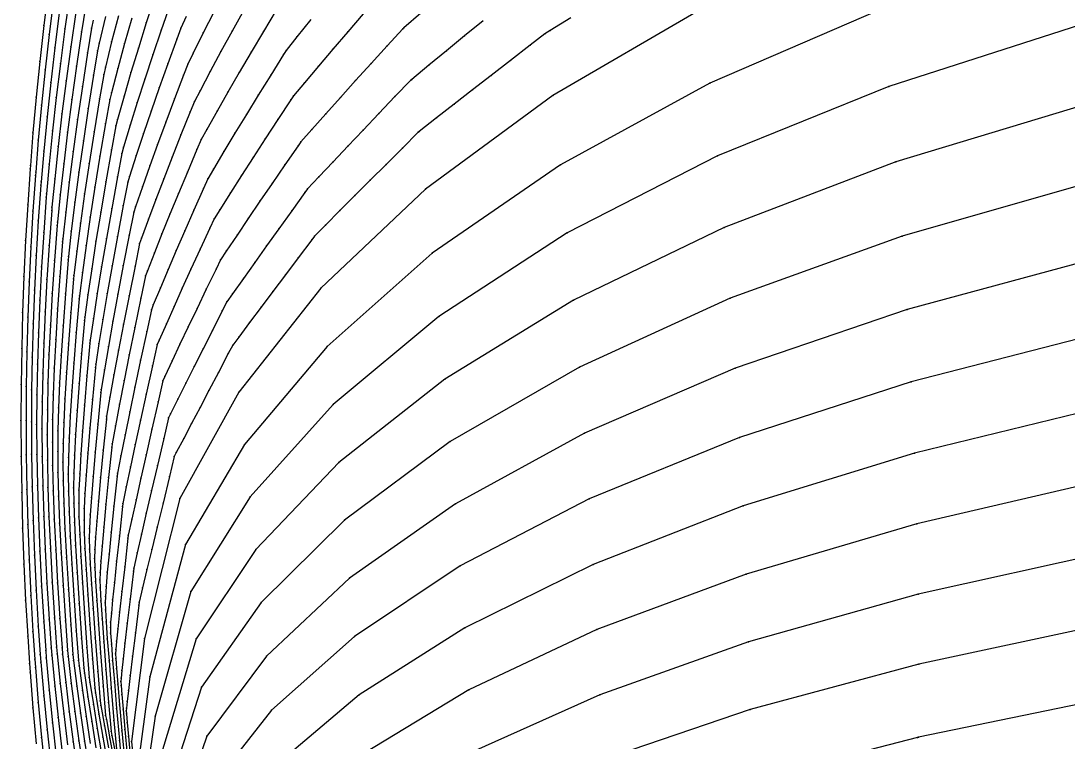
# Model space of a CAD drawing. Extents: x 0 to 4.67, y -4.5 to 1.66.
# Drawn here: x 0 to 0.506, y -0.155 to 0.193 of the extents above; entities that cross this region are included whole.
import ezdxf

# ---------------------------------------------------------------- set-up
doc = ezdxf.new("R2010")
doc.units = 0
doc.layers.get('0').update_dxf_attribs({"linetype": 'CONTINUOUS'})

msp = doc.modelspace()

# ---------------------------------------------------------------- linework, layer by layer
at = {"color": 4}
for points in [[(1.67993, 0.35076), (1.52522, 0.36058), (1.37492, 0.36623), (1.22975, 0.36748), (1.09036, 0.36399), (0.95741, 0.35556), (0.8316, 0.34188), (0.71347, 0.32292), (0.60365, 0.29885), (0.5026, 0.27007), (0.41087, 0.23663), (0.32885, 0.19889), (0.25698, 0.15708), (0.19541, 0.11178), (0.14489, 0.06384), (0.10522, 0.01372), (0.07678, -0.03766), (0.05965, -0.10535), (0.05338, -0.15516), (0.0591, -0.21394)], [(1.69092, 0.30621), (1.53541, 0.31547), (1.38433, 0.32079), (1.23841, 0.32197), (1.09829, 0.31868), (0.96465, 0.31073), (0.83819, 0.29783), (0.71944, 0.27996), (0.60905, 0.25727), (0.50748, 0.23013), (0.41527, 0.19861), (0.33283, 0.16301), (0.26058, 0.12359), (0.19869, 0.08088), (0.1479, 0.03569), (0.10803, -0.01157), (0.07944, -0.06001), (0.06222, -0.12384), (0.05592, -0.1708)], [(1.69979, 0.26292), (1.54368, 0.27166), (1.39201, 0.27669), (1.24553, 0.2778), (1.10486, 0.27469), (0.97071, 0.26719), (0.84376, 0.25502), (0.72455, 0.23815), (0.61374, 0.21674), (0.51177, 0.19113), (0.4192, 0.16139), (0.33644, 0.1278), (0.26391, 0.0906), (0.20179, 0.0503), (0.1508, 0.00765), (0.11078, -0.03694), (0.08208, -0.08265), (0.06479, -0.14287), (0.05847, -0.18719)], [(1.54999, 0.22904), (1.39794, 0.23378), (1.25108, 0.23483), (1.11006, 0.2319), (0.97557, 0.22482), (0.84829, 0.21332), (0.72879, 0.19739), (0.61769, 0.17717), (0.51546, 0.15298), (0.42266, 0.12489), (0.3397, 0.09317), (0.26698, 0.05804), (0.2047, 0.01998), (0.15358, -0.02031), (0.11346, -0.06242), (0.08468, -0.10559), (0.06735, -0.16247)], [(0.01309, 0.20805), (0.011, 0.1908), (0.00909, 0.17352), (0.00737, 0.15622), (0.00582, 0.13891), (0.00458, 0.12315), (0.00446, 0.12158), (0.00328, 0.10423), (0.00227, 0.08688), (0.00146, 0.06951), (0.00082, 0.05214), (0.00036, 0.03476), (0.00009, 0.01738), (0, 0), (0.00009, -0.01738), (0.00036, -0.03476), (0.00082, -0.05214), (0.00146, -0.06951), (0.00227, -0.08688), (0.00328, -0.10423), (0.00418, -0.11754), (0.00446, -0.12158), (0.00582, -0.13891), (0.00737, -0.15622)], [(0.01309, 0.20805), (0.011, 0.1908), (0.00909, 0.17352), (0.00737, 0.15622), (0.00582, 0.13891), (0.00458, 0.12315), (0.00446, 0.12158), (0.00328, 0.10423), (0.00227, 0.08688), (0.00146, 0.06951), (0.00082, 0.05214), (0.00036, 0.03476), (0.00009, 0.01738), (0, 0), (0.00009, -0.01738), (0.00036, -0.03476), (0.00082, -0.05214), (0.00146, -0.06951), (0.00227, -0.08688), (0.00328, -0.10423), (0.00418, -0.11754), (0.00446, -0.12158), (0.00582, -0.13891), (0.00737, -0.15622)], [(0.01309, 0.20805), (0.011, 0.1908), (0.00909, 0.17352), (0.00737, 0.15622), (0.00582, 0.13891), (0.00458, 0.12315), (0.00446, 0.12158), (0.00328, 0.10423), (0.00227, 0.08688), (0.00146, 0.06951), (0.00082, 0.05214), (0.00036, 0.03476), (0.00009, 0.01738), (0, 0), (0.00009, -0.01738), (0.00036, -0.03476), (0.00082, -0.05214), (0.00146, -0.06951), (0.00227, -0.08688), (0.00328, -0.10423), (0.00418, -0.11754), (0.00446, -0.12158), (0.00582, -0.13891), (0.00737, -0.15622)], [(0.01309, 0.20805), (0.011, 0.1908), (0.00909, 0.17352), (0.00737, 0.15622), (0.00582, 0.13891), (0.00458, 0.12315), (0.00446, 0.12158), (0.00328, 0.10423), (0.00227, 0.08688), (0.00146, 0.06951), (0.00082, 0.05214), (0.00036, 0.03476), (0.00009, 0.01738), (0, 0), (0.00009, -0.01738), (0.00036, -0.03476), (0.00082, -0.05214), (0.00146, -0.06951), (0.00227, -0.08688), (0.00328, -0.10423), (0.00418, -0.11754), (0.00446, -0.12158), (0.00582, -0.13891), (0.00737, -0.15622)], [(0.01309, 0.20805), (0.011, 0.1908), (0.00909, 0.17352), (0.00737, 0.15622), (0.00582, 0.13891), (0.00458, 0.12315), (0.00446, 0.12158), (0.00328, 0.10423), (0.00227, 0.08688), (0.00146, 0.06951), (0.00082, 0.05214), (0.00036, 0.03476), (0.00009, 0.01738), (0, 0), (0.00009, -0.01738), (0.00036, -0.03476), (0.00082, -0.05214), (0.00146, -0.06951), (0.00227, -0.08688), (0.00328, -0.10423), (0.00418, -0.11754), (0.00446, -0.12158), (0.00582, -0.13891), (0.00737, -0.15622)], [(0.01574, 0.20356), (0.01362, 0.18645), (0.01169, 0.16939), (0.00994, 0.15237), (0.00838, 0.13539), (0.00712, 0.12), (0.007, 0.11843), (0.0058, 0.10114), (0.00479, 0.08396), (0.00396, 0.06691), (0.00332, 0.04997), (0.00285, 0.03316), (0.00258, 0.01647), (0.00249, -0.00009), (0.00258, -0.01668), (0.00285, -0.03342), (0.00332, -0.05033), (0.00396, -0.06739), (0.00479, -0.08461), (0.0058, -0.10199), (0.00672, -0.11545), (0.007, -0.11936), (0.00838, -0.13624), (0.00994, -0.15316), (0.01169, -0.17013)], [(0.02363, 0.20603), (0.02126, 0.18918), (0.01907, 0.17254), (0.01708, 0.15611), (0.01528, 0.1399), (0.01366, 0.12389), (0.01236, 0.10954), (0.01223, 0.10795), (0.011, 0.09088), (0.00995, 0.07426), (0.0091, 0.05809), (0.00843, 0.04237), (0.00796, 0.02711), (0.00767, 0.0123), (0.00758, -0.00205), (0.00767, -0.01647), (0.00796, -0.03147), (0.00843, -0.04707), (0.0091, -0.06326), (0.00995, -0.08003), (0.011, -0.09739), (0.01195, -0.11116), (0.01223, -0.11475), (0.01366, -0.13038), (0.01528, -0.14621), (0.01708, -0.16222)], [(0.0645, 0.20453), (0.0605, 0.19209), (0.05672, 0.17996), (0.05315, 0.16815), (0.04979, 0.15665), (0.04665, 0.14548), (0.04581, 0.14233), (0.04373, 0.13084), (0.04102, 0.11537), (0.03852, 0.10061), (0.03625, 0.08658), (0.03418, 0.07326), (0.03234, 0.06066), (0.03086, 0.04986), (0.03071, 0.04828), (0.0293, 0.03234), (0.0281, 0.01785), (0.02713, 0.00483), (0.02637, -0.00673), (0.02582, -0.01682), (0.0255, -0.02546), (0.02539, -0.03262), (0.0255, -0.04), (0.02582, -0.04928), (0.02637, -0.06045), (0.02713, -0.07351), (0.0281, -0.08846), (0.0293, -0.1053), (0.03038, -0.11967), (0.03071, -0.12216), (0.03234, -0.13354), (0.03418, -0.14557), (0.03625, -0.15825)], [(0.03122, 0.19974), (0.02933, 0.18776), (0.02687, 0.17126), (0.0246, 0.15513), (0.02253, 0.13938), (0.02066, 0.12402), (0.01898, 0.10903), (0.01764, 0.09575), (0.0175, 0.09415), (0.01622, 0.07735), (0.01513, 0.06132), (0.01424, 0.04608), (0.01355, 0.03163), (0.01306, 0.01797), (0.01276, 0.0051), (0.01266, -0.00698), (0.01276, -0.01917), (0.01306, -0.03239), (0.01355, -0.04663), (0.01424, -0.06189), (0.01513, -0.07818), (0.01622, -0.09548), (0.0172, -0.10953), (0.0175, -0.11278), (0.01898, -0.12712), (0.02066, -0.14179), (0.02253, -0.15681)], [(0.07202, 0.201), (0.06773, 0.18865), (0.06367, 0.17664), (0.05982, 0.16497), (0.05618, 0.15365), (0.05277, 0.14266), (0.04957, 0.13201), (0.04871, 0.12903), (0.0466, 0.11767), (0.04384, 0.10244), (0.0413, 0.08797), (0.03898, 0.07428), (0.03689, 0.06135), (0.03501, 0.04919), (0.0335, 0.03884), (0.03335, 0.03727), (0.03191, 0.02154), (0.0307, 0.00738), (0.0297, -0.00523), (0.02893, -0.01627), (0.02837, -0.02575), (0.02804, -0.03366), (0.02793, -0.04), (0.02804, -0.04658), (0.02837, -0.05518), (0.02893, -0.0658), (0.0297, -0.07845), (0.0307, -0.09311), (0.03191, -0.1098), (0.03302, -0.12416), (0.03335, -0.12651), (0.03501, -0.13736), (0.03689, -0.14891), (0.03898, -0.16115)], [(0.09318, 0.1973), (0.08808, 0.18726), (0.08321, 0.17748), (0.08058, 0.17209), (0.07856, 0.16691), (0.07414, 0.15536), (0.06994, 0.14418), (0.06596, 0.13339), (0.06221, 0.12297), (0.05868, 0.11294), (0.05538, 0.10329), (0.05449, 0.10061), (0.0523, 0.08955), (0.04945, 0.07483), (0.04683, 0.06096), (0.04444, 0.04794), (0.04227, 0.03577), (0.04033, 0.02447), (0.03877, 0.01496), (0.03862, 0.01342), (0.03713, -0.00184), (0.03588, -0.01537), (0.03485, -0.02716), (0.03405, -0.03723), (0.03348, -0.04556), (0.03313, -0.05216), (0.03302, -0.05702), (0.03313, -0.06214), (0.03348, -0.0695), (0.03405, -0.0791), (0.03485, -0.09094), (0.03588, -0.10503), (0.03713, -0.12134), (0.03827, -0.13559), (0.03862, -0.1377), (0.04033, -0.14755), (0.04227, -0.15818)], [(0.10764, 0.19823), (0.10202, 0.18808), (0.09662, 0.17821), (0.09145, 0.16861), (0.0865, 0.15927), (0.08383, 0.15414), (0.08179, 0.14913), (0.07729, 0.13795), (0.07303, 0.12718), (0.06899, 0.1168), (0.06519, 0.10681), (0.06161, 0.09723), (0.05826, 0.08805), (0.05735, 0.0855), (0.05513, 0.07461), (0.05224, 0.06015), (0.04958, 0.04659), (0.04715, 0.0339), (0.04495, 0.02211), (0.04298, 0.01121), (0.0414, 0.00211), (0.04125, 0.00058), (0.03974, -0.01442), (0.03846, -0.02763), (0.03742, -0.03904), (0.03661, -0.04865), (0.03603, -0.05646), (0.03568, -0.06246), (0.03557, -0.06666), (0.03568, -0.07113), (0.03603, -0.07792), (0.03661, -0.08705), (0.03742, -0.0985), (0.03846, -0.11228), (0.03974, -0.12839), (0.0409, -0.14254), (0.04125, -0.14453), (0.04298, -0.15393), (0.04495, -0.16412)], [(0.12326, 0.19823), (0.11711, 0.18793), (0.11118, 0.1779), (0.10548, 0.16815), (0.10001, 0.15869), (0.09477, 0.1495), (0.08975, 0.14059), (0.08705, 0.13571), (0.08497, 0.13085), (0.08042, 0.12005), (0.07609, 0.10966), (0.072, 0.09968), (0.06814, 0.09011), (0.06451, 0.08096), (0.06111, 0.07222), (0.0602, 0.0698), (0.05795, 0.05908), (0.05502, 0.04491), (0.05232, 0.03164), (0.04986, 0.0193), (0.04763, 0.00787), (0.04563, -0.00264), (0.04403, -0.01136), (0.04387, -0.01287), (0.04234, -0.02761), (0.04105, -0.0405), (0.03999, -0.05153), (0.03917, -0.0607), (0.03858, -0.06801), (0.03823, -0.07346), (0.03811, -0.07705), (0.03823, -0.08091), (0.03858, -0.08718), (0.03917, -0.09585), (0.03999, -0.10693), (0.04105, -0.12041), (0.04234, -0.13629), (0.04351, -0.15032), (0.04387, -0.15221), (0.04563, -0.16115)], [(0.01848, 0.19698), (0.01633, 0.18009), (0.01437, 0.16333), (0.0126, 0.1467), (0.01101, 0.13019), (0.00974, 0.1153), (0.00961, 0.11372), (0.0084, 0.09653), (0.00737, 0.07962), (0.00653, 0.06299), (0.00587, 0.04664), (0.0054, 0.03057), (0.00512, 0.01479), (0.00503, -0.0007), (0.00512, -0.01624), (0.0054, -0.03215), (0.00587, -0.04843), (0.00653, -0.06507), (0.00737, -0.08208), (0.0084, -0.09945), (0.00933, -0.11306), (0.00961, -0.11682), (0.01101, -0.1331), (0.0126, -0.14949), (0.01437, -0.166)], [(0.02647, 0.19724), (0.02405, 0.18057), (0.02183, 0.16418), (0.0198, 0.14809), (0.01796, 0.1323), (0.01632, 0.11681), (0.015, 0.10299), (0.01487, 0.1014), (0.01361, 0.08446), (0.01254, 0.06813), (0.01167, 0.05243), (0.01099, 0.03735), (0.01051, 0.02289), (0.01022, 0.00906), (0.01012, -0.00414), (0.01022, -0.01743), (0.01051, -0.03154), (0.01099, -0.04645), (0.01167, -0.06218), (0.01254, -0.07871), (0.01361, -0.09604), (0.01457, -0.10997), (0.01487, -0.11338), (0.01632, -0.12836), (0.01796, -0.14361), (0.0198, -0.15913)], [(0.03492, 0.19337), (0.03413, 0.18951), (0.03221, 0.1776), (0.0297, 0.16129), (0.02738, 0.14542), (0.02527, 0.13002), (0.02336, 0.11507), (0.02165, 0.10058), (0.02028, 0.08783), (0.02014, 0.08623), (0.01883, 0.06957), (0.01773, 0.05385), (0.01682, 0.03907), (0.01612, 0.02523), (0.01561, 0.01234), (0.01531, 0.0004), (0.01521, -0.01059), (0.01531, -0.02173), (0.01561, -0.03409), (0.01612, -0.04767), (0.01682, -0.06248), (0.01773, -0.07851), (0.01883, -0.09575), (0.01984, -0.10993), (0.02014, -0.11302), (0.02165, -0.12672), (0.02336, -0.14083), (0.02527, -0.15537), (0.02738, -0.17032)], [(0.04082, 0.19522), (0.03785, 0.18232), (0.03705, 0.17865), (0.03509, 0.16683), (0.03253, 0.1507), (0.03017, 0.13511), (0.02802, 0.12004), (0.02607, 0.10551), (0.02432, 0.09151), (0.02292, 0.07927), (0.02278, 0.07767), (0.02145, 0.06117), (0.02032, 0.04575), (0.0194, 0.03142), (0.01868, 0.01818), (0.01816, 0.00604), (0.01786, -0.00502), (0.01775, -0.01498), (0.01786, -0.0251), (0.01816, -0.03663), (0.01868, -0.04958), (0.0194, -0.06394), (0.02032, -0.07971), (0.02145, -0.09689), (0.02247, -0.11115), (0.02278, -0.11408), (0.02432, -0.12717), (0.02607, -0.14074), (0.02802, -0.1548), (0.03017, -0.16934)], [(0.04705, 0.19551), (0.04381, 0.18294), (0.04079, 0.17064), (0.03997, 0.16715), (0.03797, 0.15543), (0.03536, 0.13951), (0.03296, 0.12419), (0.03076, 0.10947), (0.02877, 0.09534), (0.027, 0.08182), (0.02557, 0.07007), (0.02543, 0.06848), (0.02407, 0.05215), (0.02292, 0.03704), (0.02197, 0.02316), (0.02124, 0.0105), (0.02072, -0.00093), (0.0204, -0.01114), (0.0203, -0.02011), (0.0204, -0.02926), (0.02072, -0.04001), (0.02124, -0.05234), (0.02197, -0.06626), (0.02292, -0.08176), (0.02407, -0.09885), (0.02511, -0.11318), (0.02543, -0.11595), (0.027, -0.12845), (0.02877, -0.14149), (0.03076, -0.15508), (0.03296, -0.16921)], [(0.0536, 0.1944), (0.0501, 0.18209), (0.04681, 0.17007), (0.04372, 0.15834), (0.04289, 0.15503), (0.04085, 0.14341), (0.03819, 0.12772), (0.03574, 0.11268), (0.03351, 0.0983), (0.03148, 0.08458), (0.02967, 0.07153), (0.02821, 0.06026), (0.02807, 0.05868), (0.02668, 0.04253), (0.02551, 0.02774), (0.02455, 0.01429), (0.0238, 0.00219), (0.02327, -0.00855), (0.02295, -0.01795), (0.02284, -0.02599), (0.02295, -0.03423), (0.02327, -0.04422), (0.0238, -0.05595), (0.02455, -0.06944), (0.02551, -0.08467), (0.02668, -0.10164), (0.02775, -0.11601), (0.02807, -0.11864), (0.02967, -0.13056), (0.03148, -0.14309), (0.03351, -0.15621)], [(0.07988, 0.1952), (0.07729, 0.18954), (0.0753, 0.18421), (0.07095, 0.17226), (0.06681, 0.16067), (0.0629, 0.14945), (0.0592, 0.13859), (0.05573, 0.12809), (0.05248, 0.11795), (0.05161, 0.11512), (0.04946, 0.1039), (0.04665, 0.08892), (0.04407, 0.07475), (0.04171, 0.0614), (0.03958, 0.04885), (0.03767, 0.03713), (0.03614, 0.02721), (0.03599, 0.02565), (0.03452, 0.01015), (0.03329, -0.0037), (0.03228, -0.01589), (0.03149, -0.02644), (0.03093, -0.03533), (0.03059, -0.04256), (0.03048, -0.04814), (0.03059, -0.05396), (0.03093, -0.06192), (0.03149, -0.07202), (0.03228, -0.08426), (0.03329, -0.09864), (0.03452, -0.11515), (0.03565, -0.12946), (0.03599, -0.13169), (0.03767, -0.14203), (0.03958, -0.15311), (0.04171, -0.16493)], [(0.14003, 0.19373), (0.13334, 0.18535), (0.12813, 0.17875), (0.12688, 0.17678), (0.12065, 0.16684), (0.11465, 0.15718), (0.10888, 0.14781), (0.10334, 0.13874), (0.09803, 0.12995), (0.09296, 0.12145), (0.09021, 0.11681), (0.08811, 0.1121), (0.0835, 0.10166), (0.07912, 0.09164), (0.07498, 0.08205), (0.07107, 0.07287), (0.06739, 0.06413), (0.06395, 0.05581), (0.06302, 0.05352), (0.06075, 0.04298), (0.05778, 0.02909), (0.05505, 0.01613), (0.05255, 0.00412), (0.05029, -0.00696), (0.04827, -0.01709), (0.04665, -0.02544), (0.04649, -0.02692), (0.04494, -0.0414), (0.04363, -0.05396), (0.04256, -0.06462), (0.04173, -0.07338), (0.04113, -0.08023), (0.04077, -0.08516), (0.04065, -0.08819), (0.04077, -0.0915), (0.04113, -0.09728), (0.04173, -0.10552), (0.04256, -0.11623), (0.04363, -0.1294), (0.04494, -0.14504), (0.04613, -0.15893)], [(0.16539, 0.19647), (0.15794, 0.18782), (0.15071, 0.17938), (0.14372, 0.17115), (0.13696, 0.16314), (0.13168, 0.15686), (0.13042, 0.15495), (0.12412, 0.14536), (0.11805, 0.13606), (0.11221, 0.12706), (0.10661, 0.11836), (0.10124, 0.10995), (0.0961, 0.10184), (0.09333, 0.09742), (0.0912, 0.09286), (0.08654, 0.08277), (0.08211, 0.07311), (0.07792, 0.06389), (0.07396, 0.0551), (0.07024, 0.04674), (0.06676, 0.03882), (0.06583, 0.03665), (0.06352, 0.02631), (0.06052, 0.0127), (0.05776, 0.00005), (0.05523, -0.01164), (0.05295, -0.02237), (0.0509, -0.03213), (0.04926, -0.04013), (0.0491, -0.04159), (0.04753, -0.05579), (0.04621, -0.06804), (0.04513, -0.07834), (0.04428, -0.0867), (0.04368, -0.09311), (0.04332, -0.09757), (0.0432, -0.10008), (0.04332, -0.10289), (0.04368, -0.1082), (0.04428, -0.11604), (0.04513, -0.12639), (0.04621, -0.13926), (0.04753, -0.15464), (0.04873, -0.16837)], [(0.19316, 0.19687), (0.18494, 0.18969), (0.1845, 0.1893), (0.17696, 0.18104), (0.1692, 0.17251), (0.16167, 0.1642), (0.15437, 0.15611), (0.1473, 0.14824), (0.14047, 0.14059), (0.13514, 0.1346), (0.13387, 0.13276), (0.1275, 0.12351), (0.12137, 0.11456), (0.11547, 0.1059), (0.10981, 0.09756), (0.10438, 0.08951), (0.09919, 0.08177), (0.09639, 0.07756), (0.09424, 0.07314), (0.08953, 0.0634), (0.08506, 0.05409), (0.08082, 0.04522), (0.07682, 0.03679), (0.07307, 0.0288), (0.06955, 0.02126), (0.0686, 0.0192), (0.06628, 0.00905), (0.06324, -0.00427), (0.06045, -0.01661), (0.0579, -0.02797), (0.05559, -0.03836), (0.05353, -0.04777), (0.05187, -0.05544), (0.0517, -0.05688), (0.05012, -0.07078), (0.04879, -0.08272), (0.04769, -0.09268), (0.04684, -0.10066), (0.04623, -0.10666), (0.04587, -0.11068), (0.04574, -0.11273), (0.04587, -0.11506), (0.04623, -0.11996), (0.04684, -0.12741), (0.04769, -0.13741), (0.04879, -0.14997), (0.05012, -0.16509)], [(0.22328, 0.19316), (0.21431, 0.18581), (0.20556, 0.17863), (0.19704, 0.17163), (0.18875, 0.16479), (0.18831, 0.16442), (0.18069, 0.15646), (0.17286, 0.14826), (0.16527, 0.14028), (0.1579, 0.13252), (0.15077, 0.12499), (0.14388, 0.11769), (0.1385, 0.11198), (0.13721, 0.1102), (0.13079, 0.10127), (0.1246, 0.09265), (0.11865, 0.08434), (0.11294, 0.07633), (0.10746, 0.06863), (0.10222, 0.06124), (0.0994, 0.05723), (0.09723, 0.05295), (0.09247, 0.04353), (0.08796, 0.03456), (0.08368, 0.02603), (0.07965, 0.01795), (0.07586, 0.01031), (0.07231, 0.00313), (0.07136, 0.00118), (0.06901, -0.00877), (0.06595, -0.0218), (0.06313, -0.03384), (0.06056, -0.04489), (0.05823, -0.05495), (0.05614, -0.06401), (0.05447, -0.07136), (0.0543, -0.07278), (0.05271, -0.08639), (0.05136, -0.09802), (0.05025, -0.10764), (0.04939, -0.11526), (0.04878, -0.12088), (0.04841, -0.1245), (0.04829, -0.12612), (0.04841, -0.12804), (0.04878, -0.13253), (0.04939, -0.13962), (0.05025, -0.14929), (0.05136, -0.16155)], [(0.26565, 0.1946), (0.2557, 0.18846), (0.25311, 0.18686), (0.24597, 0.18132), (0.23647, 0.17394), (0.2272, 0.16674), (0.21815, 0.1597), (0.20933, 0.15284), (0.20075, 0.14615), (0.19239, 0.13963), (0.19195, 0.13928), (0.18427, 0.13161), (0.17638, 0.12372), (0.16872, 0.11605), (0.1613, 0.10862), (0.15412, 0.10141), (0.14717, 0.09443), (0.14175, 0.08898), (0.14045, 0.08726), (0.13398, 0.07865), (0.12774, 0.07035), (0.12174, 0.06235), (0.11599, 0.05467), (0.11047, 0.0473), (0.10519, 0.04024), (0.10234, 0.03642), (0.10015, 0.03228), (0.09536, 0.02318), (0.09081, 0.01452), (0.0865, 0.00632), (0.08244, -0.00143), (0.07862, -0.00873), (0.07505, -0.01558), (0.07408, -0.01743), (0.07172, -0.02718), (0.06863, -0.03991), (0.06579, -0.05164), (0.0632, -0.06238), (0.06085, -0.07212), (0.05875, -0.08086), (0.05706, -0.0879), (0.05689, -0.08929), (0.05529, -0.10262), (0.05393, -0.11393), (0.05281, -0.12323), (0.05195, -0.13051), (0.05133, -0.13578), (0.05096, -0.13903), (0.05083, -0.14027), (0.05096, -0.1418), (0.05133, -0.14593), (0.05195, -0.15267), (0.05281, -0.16202)], [(1.55431, 0.18747), (1.40207, 0.19196), (1.25504, 0.19295), (1.11385, 0.19018), (0.9792, 0.18348), (0.85177, 0.17261), (0.73212, 0.15755), (0.6209, 0.13843), (0.51855, 0.11557), (0.42563, 0.08901), (0.34257, 0.05902), (0.26977, 0.02581), (0.20741, -0.01017), (0.15624, -0.04825), (0.11606, -0.08807), (0.08725, -0.12888), (0.06991, -0.18266)], [(1.55655, 0.1468), (1.40435, 0.15105), (1.25734, 0.15198), (1.11619, 0.14936), (0.98156, 0.14302), (0.85416, 0.13274), (0.73453, 0.11848), (0.62333, 0.10039), (0.521, 0.07876), (0.42811, 0.05362), (0.34506, 0.02524), (0.27227, -0.00619), (0.20993, -0.04024), (0.15876, -0.07628), (0.1186, -0.11396), (0.08979, -0.15258), (0.07245, -0.20347)], [(1.55685, 0.10698), (1.40488, 0.11101), (1.2581, 0.1119), (1.11715, 0.10941), (0.98273, 0.10341), (0.85552, 0.09366), (0.73607, 0.08016), (0.62503, 0.06302), (0.52286, 0.04252), (0.43011, 0.0187), (0.34718, -0.00818), (0.2745, -0.03796), (0.21225, -0.07022), (0.16117, -0.10437), (0.12106, -0.14007), (0.0923, -0.17666)], [(1.55527, 0.06792), (1.40372, 0.07174), (1.25735, 0.07258), (1.11679, 0.07022), (0.98274, 0.06453), (0.85588, 0.05528), (0.73677, 0.04247), (0.62604, 0.02621), (0.52415, 0.00677), (0.43165, -0.01582), (0.34896, -0.04133), (0.27648, -0.06957), (0.2144, -0.10018), (0.16346, -0.13257), (0.12346, -0.16643)], [(1.55186, 0.02951), (1.40092, 0.03313), (1.25513, 0.03393), (1.11514, 0.03169), (0.98163, 0.02628), (0.85528, 0.0175), (0.73664, 0.00534), (0.62636, -0.01011), (0.52487, -0.02858), (0.43275, -0.05003), (0.35039, -0.07426), (0.2782, -0.10109), (0.21637, -0.13016), (0.16563, -0.16092)], [(1.54671, -0.00836), (1.39656, -0.00491), (1.25153, -0.00415), (1.11226, -0.00628), (0.97945, -0.01142), (0.85376, -0.01977), (0.73574, -0.03135), (0.62602, -0.04604), (0.52507, -0.0636), (0.43342, -0.08401), (0.35149, -0.10705), (0.27968, -0.13257), (0.21817, -0.16021)], [(1.69349, -0.05148), (1.53991, -0.04577), (1.39071, -0.04249), (1.2466, -0.04176), (1.10822, -0.04379), (0.97625, -0.04869), (0.85136, -0.05664), (0.73409, -0.06766), (0.62507, -0.08165), (0.52476, -0.09838), (0.4337, -0.11782), (0.35229, -0.13976), (0.28093, -0.16406)], [(1.68365, -0.08875), (1.53156, -0.08338), (1.53122, -0.08337), (1.38347, -0.08032), (1.38313, -0.08032), (1.24044, -0.07972), (1.24005, -0.07972), (1.10309, -0.08175), (1.10265, -0.08177), (0.9721, -0.08654), (0.97171, -0.08657), (0.84814, -0.09425), (0.8477, -0.09429), (0.73175, -0.10489), (0.7313, -0.10494), (0.62355, -0.11836), (0.6231, -0.11843), (0.52398, -0.13443), (0.52354, -0.13453), (0.4336, -0.15307), (0.43315, -0.15318), (0.35279, -0.17405)]]:
    msp.add_lwpolyline(points, dxfattribs=at)
at = {"color": 2}
for p in [(0.011, 0.1908), (0.011, 0.1908, 0.00179), (0.011, 0.1908, 0.00716), (0.011, 0.1908, 0.0161), (0.011, 0.1908, 0.02863), (0.02126, 0.18918, 0.17006), (0.02933, 0.18776, 0.32523), (0.03413, 0.18951, 0.42152), (0.0605, 0.19209, 0.93136), (0.06773, 0.18865, 1.08999), (0.07729, 0.18954, 1.26109), (0.08808, 0.18726, 1.44466), (0.10202, 0.18808, 1.6407), (0.11711, 0.18793, 1.8492), (0.15794, 0.18782, 2.30361), (0.1845, 0.1893, 2.54952), (0.18494, 0.18969, 2.54952), (0.2557, 0.18846, 3.07874), (0.01362, 0.18645, 0.06475), (0.03785, 0.18232, 0.53028), (0.04381, 0.18294, 0.65151), (0.0753, 0.18421, 1.26109), (0.13334, 0.18535, 2.07017), (0.21431, 0.18581, 2.8079), (0.25311, 0.18686, 3.07874), (0.01633, 0.18009, 0.11117), (0.02405, 0.18057, 0.24141), (0.03221, 0.1776, 0.42152), (0.03705, 0.17865, 0.53028), (0.0501, 0.18209, 0.7852), (0.05672, 0.17996, 0.93136), (0.08321, 0.17748, 1.44466), (0.09662, 0.17821, 1.6407), (0.11118, 0.1779, 1.8492), (0.12813, 0.17875, 2.07017), (0.15071, 0.17938, 2.30361), (0.17696, 0.18104, 2.54952), (0.20556, 0.17863, 2.8079), (0.24597, 0.18132, 3.07874), (0.00909, 0.17352), (0.00909, 0.17352, 0.00179), (0.00909, 0.17352, 0.00716), (0.00909, 0.17352, 0.0161), (0.00909, 0.17352, 0.02863), (0.01907, 0.17254, 0.17006), (0.06367, 0.17664, 1.08999), (0.07095, 0.17226, 1.26109), (0.08058, 0.17209, 1.44466), (0.12688, 0.17678, 2.07017), (0.1692, 0.17251, 2.54952), (0.23647, 0.17394, 3.07874), (0.01169, 0.16939, 0.06475), (0.02687, 0.17126, 0.32523), (0.03997, 0.16715, 0.65151), (0.04079, 0.17064, 0.65151), (0.04681, 0.17007, 0.7852), (0.05315, 0.16815, 0.93136), (0.09145, 0.16861, 1.6407), (0.10548, 0.16815, 1.8492), (0.14372, 0.17115, 2.30361), (0.19704, 0.17163, 2.8079), (0.01437, 0.16333, 0.11117), (0.02183, 0.16418, 0.24141), (0.03509, 0.16683, 0.53028), (0.05982, 0.16497, 1.08999), (0.07856, 0.16691, 1.44466), (0.12065, 0.16684, 2.07017), (0.13696, 0.16314, 2.30361), (0.16167, 0.1642, 2.54952), (0.18831, 0.16442, 2.8079), (0.18875, 0.16479, 2.8079), (0.2272, 0.16674, 3.07874), (0.33283, 0.16301, 3.65784), (0.0297, 0.16129, 0.42152), (0.04372, 0.15834, 0.7852), (0.06681, 0.16067, 1.26109), (0.0865, 0.15927, 1.6407), (0.10001, 0.15869, 1.8492), (0.11465, 0.15718, 2.07017), (0.13168, 0.15686, 2.30361), (0.21815, 0.1597, 3.07874), (0.25698, 0.15708, 3.36206), (0.4192, 0.16139, 3.96609), (0.00737, 0.15622), (0.00737, 0.15622, 0.00179), (0.00737, 0.15622, 0.00716), (0.00737, 0.15622, 0.0161), (0.00737, 0.15622, 0.02863), (0.00994, 0.15237, 0.06475), (0.01708, 0.15611, 0.17006), (0.0246, 0.15513, 0.32523), (0.03797, 0.15543, 0.65151), (0.04289, 0.15503, 0.7852), (0.04979, 0.15665, 0.93136), (0.05618, 0.15365, 1.08999), (0.07414, 0.15536, 1.44466), (0.08383, 0.15414, 1.6407), (0.13042, 0.15495, 2.30361), (0.15437, 0.15611, 2.54952), (0.18069, 0.15646, 2.8079), (0.20933, 0.15284, 3.07874), (0.0126, 0.1467, 0.11117), (0.0198, 0.14809, 0.24141), (0.03253, 0.1507, 0.53028), (0.0629, 0.14945, 1.26109), (0.08179, 0.14913, 1.6407), (0.09477, 0.1495, 1.8492), (0.10888, 0.14781, 2.07017), (0.1473, 0.14824, 2.54952), (0.17286, 0.14826, 2.8079), (0.02738, 0.14542, 0.42152), (0.04085, 0.14341, 0.7852), (0.04581, 0.14233, 0.93136), (0.04665, 0.14548, 0.93136), (0.05277, 0.14266, 1.08999), (0.06994, 0.14418, 1.44466), (0.12412, 0.14536, 2.30361), (0.20075, 0.14615, 3.07874), (0.00582, 0.13891), (0.00582, 0.13891, 0.00179), (0.00582, 0.13891, 0.00716), (0.00582, 0.13891, 0.0161), (0.00582, 0.13891, 0.02863), (0.01528, 0.1399, 0.17006), (0.02253, 0.13938, 0.32523), (0.03536, 0.13951, 0.65151), (0.0592, 0.13859, 1.26109), (0.07729, 0.13795, 1.6407), (0.08975, 0.14059, 1.8492), (0.10334, 0.13874, 2.07017), (0.14047, 0.14059, 2.54952), (0.16527, 0.14028, 2.8079), (0.19195, 0.13928, 3.07874), (0.19239, 0.13963, 3.07874), (0.00838, 0.13539, 0.06475), (0.01796, 0.1323, 0.24141), (0.03017, 0.13511, 0.53028), (0.04957, 0.13201, 1.08999), (0.06596, 0.13339, 1.44466), (0.08705, 0.13571, 1.8492), (0.11805, 0.13606, 2.30361), (0.13387, 0.13276, 2.54952), (0.13514, 0.1346, 2.54952), (0.1579, 0.13252, 2.8079), (0.18427, 0.13161, 3.07874), (0.01101, 0.13019, 0.11117), (0.02527, 0.13002, 0.42152), (0.03819, 0.12772, 0.7852), (0.04373, 0.13084, 0.93136), (0.04871, 0.12903, 1.08999), (0.05573, 0.12809, 1.26109), (0.07303, 0.12718, 1.6407), (0.08497, 0.13085, 1.8492), (0.09803, 0.12995, 2.07017), (0.11221, 0.12706, 2.30361), (0.33644, 0.1278, 3.96609), (0.00446, 0.12158), (0.00446, 0.12158, 0.00179), (0.00446, 0.12158, 0.00716), (0.00446, 0.12158, 0.0161), (0.00446, 0.12158, 0.02863), (0.00458, 0.12315), (0.00458, 0.12315, 0.00179), (0.00458, 0.12315, 0.00716), (0.00458, 0.12315, 0.0161), (0.00458, 0.12315, 0.02863), (0.01366, 0.12389, 0.17006), (0.02066, 0.12402, 0.32523), (0.03296, 0.12419, 0.65151), (0.06221, 0.12297, 1.44466), (0.09296, 0.12145, 2.07017), (0.1275, 0.12351, 2.54952), (0.15077, 0.12499, 2.8079), (0.17638, 0.12372, 3.07874), (0.26058, 0.12359, 3.65784), (0.42266, 0.12489, 4.2868), (0.007, 0.11843, 0.06475), (0.00712, 0.12, 0.06475), (0.01632, 0.11681, 0.24141), (0.02802, 0.12004, 0.53028), (0.0466, 0.11767, 1.08999), (0.05248, 0.11795, 1.26109), (0.06899, 0.1168, 1.6407), (0.08042, 0.12005, 1.8492), (0.09021, 0.11681, 2.07017), (0.10661, 0.11836, 2.30361), (0.14388, 0.11769, 2.8079), (0.00961, 0.11372, 0.11117), (0.00974, 0.1153, 0.11117), (0.02336, 0.11507, 0.42152), (0.03574, 0.11268, 0.7852), (0.04102, 0.11537, 0.93136), (0.05161, 0.11512, 1.26109), (0.05868, 0.11294, 1.44466), (0.08811, 0.1121, 2.07017), (0.12137, 0.11456, 2.54952), (0.1385, 0.11198, 2.8079), (0.16872, 0.11605, 3.07874), (0.19541, 0.11178, 3.36206), (0.01223, 0.10795, 0.17006), (0.01236, 0.10954, 0.17006), (0.01898, 0.10903, 0.32523), (0.03076, 0.10947, 0.65151), (0.06519, 0.10681, 1.6407), (0.07609, 0.10966, 1.8492), (0.10124, 0.10995, 2.30361), (0.13721, 0.1102, 2.8079), (0.1613, 0.10862, 3.07874), (0.00328, 0.10423), (0.00328, 0.10423, 0.00179), (0.00328, 0.10423, 0.00716), (0.00328, 0.10423, 0.0161), (0.00328, 0.10423, 0.02863), (0.01487, 0.1014, 0.24141), (0.015, 0.10299, 0.24141), (0.02607, 0.10551, 0.53028), (0.04384, 0.10244, 1.08999), (0.04946, 0.1039, 1.26109), (0.05538, 0.10329, 1.44466), (0.0835, 0.10166, 2.07017), (0.0961, 0.10184, 2.30361), (0.11547, 0.1059, 2.54952), (0.13079, 0.10127, 2.8079), (0.15412, 0.10141, 3.07874), (0.0058, 0.10114, 0.06475), (0.0084, 0.09653, 0.11117), (0.02165, 0.10058, 0.42152), (0.03351, 0.0983, 0.7852), (0.03852, 0.10061, 0.93136), (0.05449, 0.10061, 1.44466), (0.06161, 0.09723, 1.6407), (0.072, 0.09968, 1.8492), (0.09333, 0.09742, 2.30361), (0.10981, 0.09756, 2.54952), (0.0175, 0.09415, 0.32523), (0.01764, 0.09575, 0.32523), (0.02432, 0.09151, 0.53028), (0.02877, 0.09534, 0.65151), (0.07912, 0.09164, 2.07017), (0.0912, 0.09286, 2.30361), (0.1246, 0.09265, 2.8079), (0.14717, 0.09443, 3.07874), (0.3397, 0.09317, 4.2868), (0.00227, 0.08688), (0.00227, 0.08688, 0.00179), (0.00227, 0.08688, 0.00716), (0.00227, 0.08688, 0.0161), (0.00227, 0.08688, 0.02863), (0.011, 0.09088, 0.17006), (0.02014, 0.08623, 0.42152), (0.02028, 0.08783, 0.42152), (0.03625, 0.08658, 0.93136), (0.0413, 0.08797, 1.08999), (0.04665, 0.08892, 1.26109), (0.0523, 0.08955, 1.44466), (0.05826, 0.08805, 1.6407), (0.06814, 0.09011, 1.8492), (0.10438, 0.08951, 2.54952), (0.14045, 0.08726, 3.07874), (0.14175, 0.08898, 3.07874), (0.26391, 0.0906, 3.96609), (0.42563, 0.08901, 4.61999), (0.00479, 0.08396, 0.06475), (0.01361, 0.08446, 0.24141), (0.027, 0.08182, 0.65151), (0.03148, 0.08458, 0.7852), (0.05735, 0.0855, 1.6407), (0.06451, 0.08096, 1.8492), (0.07498, 0.08205, 2.07017), (0.08654, 0.08277, 2.30361), (0.09919, 0.08177, 2.54952), (0.11865, 0.08434, 2.8079), (0.00737, 0.07962, 0.11117), (0.01622, 0.07735, 0.32523), (0.02278, 0.07767, 0.53028), (0.02292, 0.07927, 0.53028), (0.09639, 0.07756, 2.54952), (0.11294, 0.07633, 2.8079), (0.13398, 0.07865, 3.07874), (0.19869, 0.08088, 3.65784), (0.00995, 0.07426, 0.17006), (0.02967, 0.07153, 0.7852), (0.03418, 0.07326, 0.93136), (0.03898, 0.07428, 1.08999), (0.04407, 0.07475, 1.26109), (0.04945, 0.07483, 1.44466), (0.05513, 0.07461, 1.6407), (0.06111, 0.07222, 1.8492), (0.07107, 0.07287, 2.07017), (0.08211, 0.07311, 2.30361), (0.09424, 0.07314, 2.54952), (0.00146, 0.06951), (0.00146, 0.06951, 0.00179), (0.00146, 0.06951, 0.00716), (0.00146, 0.06951, 0.0161), (0.00146, 0.06951, 0.02863), (0.00396, 0.06691, 0.06475), (0.01254, 0.06813, 0.24141), (0.01883, 0.06957, 0.42152), (0.02543, 0.06848, 0.65151), (0.02557, 0.07007, 0.65151), (0.0602, 0.0698, 1.8492), (0.10746, 0.06863, 2.8079), (0.12774, 0.07035, 3.07874), (0.00653, 0.06299, 0.11117), (0.01513, 0.06132, 0.32523), (0.02145, 0.06117, 0.53028), (0.03689, 0.06135, 1.08999), (0.04171, 0.0614, 1.26109), (0.04683, 0.06096, 1.44466), (0.06739, 0.06413, 2.07017), (0.07792, 0.06389, 2.30361), (0.08953, 0.0634, 2.54952), (0.10222, 0.06124, 2.8079), (0.12174, 0.06235, 3.07874), (0.14489, 0.06384, 3.36206), (0.0091, 0.05809, 0.17006), (0.02807, 0.05868, 0.7852), (0.02821, 0.06026, 0.7852), (0.03234, 0.06066, 0.93136), (0.05224, 0.06015, 1.6407), (0.05795, 0.05908, 1.8492), (0.06395, 0.05581, 2.07017), (0.0994, 0.05723, 2.8079), (0.26698, 0.05804, 4.2868), (0.34257, 0.05902, 4.61999), (0.00082, 0.05214), (0.00082, 0.05214, 0.00179), (0.00082, 0.05214, 0.00716), (0.00082, 0.05214, 0.0161), (0.00082, 0.05214, 0.02863), (0.01167, 0.05243, 0.24141), (0.01773, 0.05385, 0.42152), (0.02407, 0.05215, 0.65151), (0.06302, 0.05352, 2.07017), (0.07396, 0.0551, 2.30361), (0.08506, 0.05409, 2.54952), (0.09723, 0.05295, 2.8079), (0.11599, 0.05467, 3.07874), (0.42811, 0.05362, 4.96564), (0.00332, 0.04997, 0.06475), (0.00587, 0.04664, 0.11117), (0.01424, 0.04608, 0.32523), (0.02032, 0.04575, 0.53028), (0.03071, 0.04828, 0.93136), (0.03086, 0.04986, 0.93136), (0.03501, 0.04919, 1.08999), (0.03958, 0.04885, 1.26109), (0.04444, 0.04794, 1.44466), (0.04958, 0.04659, 1.6407), (0.07024, 0.04674, 2.30361), (0.11047, 0.0473, 3.07874), (0.20179, 0.0503, 3.96609), (0.00843, 0.04237, 0.17006), (0.02668, 0.04253, 0.7852), (0.05502, 0.04491, 1.8492), (0.06075, 0.04298, 2.07017), (0.08082, 0.04522, 2.54952), (0.09247, 0.04353, 2.8079), (0.01099, 0.03735, 0.24141), (0.01682, 0.03907, 0.42152), (0.02292, 0.03704, 0.65151), (0.03335, 0.03727, 1.08999), (0.0335, 0.03884, 1.08999), (0.03767, 0.03713, 1.26109), (0.04227, 0.03577, 1.44466), (0.06583, 0.03665, 2.30361), (0.06676, 0.03882, 2.30361), (0.07682, 0.03679, 2.54952), (0.10234, 0.03642, 3.07874), (0.10519, 0.04024, 3.07874), (0.1479, 0.03569, 3.65784), (0.00036, 0.03476), (0.00036, 0.03476, 0.00179), (0.00036, 0.03476, 0.00716), (0.00036, 0.03476, 0.0161), (0.00036, 0.03476, 0.02863), (0.00285, 0.03316, 0.06475), (0.0054, 0.03057, 0.11117), (0.01355, 0.03163, 0.32523), (0.0194, 0.03142, 0.53028), (0.0293, 0.03234, 0.93136), (0.04715, 0.0339, 1.6407), (0.05232, 0.03164, 1.8492), (0.08796, 0.03456, 2.8079), (0.10015, 0.03228, 3.07874), (0.00796, 0.02711, 0.17006), (0.02551, 0.02774, 0.7852), (0.03599, 0.02565, 1.26109), (0.03614, 0.02721, 1.26109), (0.05778, 0.02909, 2.07017), (0.06352, 0.02631, 2.30361), (0.07307, 0.0288, 2.54952), (0.08368, 0.02603, 2.8079), (0.26977, 0.02581, 4.61999), (0.01051, 0.02289, 0.24141), (0.01612, 0.02523, 0.42152), (0.02197, 0.02316, 0.65151), (0.03191, 0.02154, 1.08999), (0.04033, 0.02447, 1.44466), (0.04495, 0.02211, 1.6407), (0.06955, 0.02126, 2.54952), (0.09536, 0.02318, 3.07874), (0.34506, 0.02524, 4.96564), (0.00009, 0.01738), (0.00009, 0.01738, 0.00179), (0.00009, 0.01738, 0.00716), (0.00009, 0.01738, 0.0161), (0.00009, 0.01738, 0.02863), (0.00258, 0.01647, 0.06475), (0.01306, 0.01797, 0.32523), (0.01868, 0.01818, 0.53028), (0.0281, 0.01785, 0.93136), (0.04986, 0.0193, 1.8492), (0.05505, 0.01613, 2.07017), (0.0686, 0.0192, 2.54952), (0.07965, 0.01795, 2.8079), (0.2047, 0.01998, 4.2868), (0.43011, 0.0187, 5.32377), (0.00512, 0.01479, 0.11117), (0.00767, 0.0123, 0.17006), (0.01561, 0.01234, 0.42152), (0.02124, 0.0105, 0.65151), (0.02455, 0.01429, 0.7852), (0.03452, 0.01015, 1.26109), (0.03862, 0.01342, 1.44466), (0.03877, 0.01496, 1.44466), (0.04298, 0.01121, 1.6407), (0.06052, 0.0127, 2.30361), (0.07586, 0.01031, 2.8079), (0.09081, 0.01452, 3.07874), (0.10522, 0.01372, 3.36206), (0.01022, 0.00906, 0.24141), (0.01276, 0.0051, 0.32523), (0.01816, 0.00604, 0.53028), (0.0307, 0.00738, 1.08999), (0.04763, 0.00787, 1.8492), (0.06628, 0.00905, 2.54952), (0.0865, 0.00632, 3.07874), (0.1508, 0.00765, 3.96609), (0, 0), (0, 0, 0.00179), (0, 0, 0.00716), (0, 0, 0.0161), (0, 0, 0.02863), (0.01531, 0.0004, 0.42152), (0.0238, 0.00219, 0.7852), (0.02713, 0.00483, 0.93136), (0.04125, 0.00058, 1.6407), (0.0414, 0.00211, 1.6407), (0.05255, 0.00412, 2.07017), (0.05776, 0.00005, 2.30361), (0.07136, 0.00118, 2.8079), (0.07231, 0.00313, 2.8079), (0.00249, -0.00009, 0.06475), (0.00503, -0.0007, 0.11117), (0.00758, -0.00205, 0.17006), (0.01012, -0.00414, 0.24141), (0.01786, -0.00502, 0.53028), (0.02072, -0.00093, 0.65151), (0.03329, -0.0037, 1.26109), (0.03713, -0.00184, 1.44466), (0.04563, -0.00264, 1.8492), (0.06324, -0.00427, 2.54952), (0.08244, -0.00143, 3.07874), (0.01266, -0.00698, 0.32523), (0.02327, -0.00855, 0.7852), (0.02637, -0.00673, 0.93136), (0.0297, -0.00523, 1.08999), (0.05029, -0.00696, 2.07017), (0.06901, -0.00877, 2.8079), (0.07862, -0.00873, 3.07874), (0.27227, -0.00619, 4.96564), (0.34718, -0.00818, 5.32377), (0.01521, -0.01059, 0.42152), (0.01775, -0.01498, 0.53028), (0.0204, -0.01114, 0.65151), (0.03974, -0.01442, 1.6407), (0.04387, -0.01287, 1.8492), (0.04403, -0.01136, 1.8492), (0.05523, -0.01164, 2.30361), (0.10803, -0.01157, 3.65784), (0.20741, -0.01017, 4.61999), (0.00009, -0.01738), (0.00009, -0.01738, 0.00179), (0.00009, -0.01738, 0.00716), (0.00009, -0.01738, 0.0161), (0.00009, -0.01738, 0.02863), (0.00258, -0.01668, 0.06475), (0.00512, -0.01624, 0.11117), (0.00767, -0.01647, 0.17006), (0.01022, -0.01743, 0.24141), (0.01276, -0.01917, 0.32523), (0.0203, -0.02011, 0.65151), (0.02295, -0.01795, 0.7852), (0.02582, -0.01682, 0.93136), (0.02893, -0.01627, 1.08999), (0.03228, -0.01589, 1.26109), (0.03588, -0.01537, 1.44466), (0.04827, -0.01709, 2.07017), (0.06045, -0.01661, 2.54952), (0.07408, -0.01743, 3.07874), (0.07505, -0.01558, 3.07874), (0.43165, -0.01582, 5.69436), (0.01531, -0.02173, 0.42152), (0.01786, -0.0251, 0.53028), (0.05295, -0.02237, 2.30361), (0.06595, -0.0218, 2.8079), (0.15358, -0.02031, 4.2868), (0.0204, -0.02926, 0.65151), (0.02284, -0.02599, 0.7852), (0.0255, -0.02546, 0.93136), (0.02837, -0.02575, 1.08999), (0.03149, -0.02644, 1.26109), (0.03485, -0.02716, 1.44466), (0.03846, -0.02763, 1.6407), (0.04234, -0.02761, 1.8492), (0.04649, -0.02692, 2.07017), (0.04665, -0.02544, 2.07017), (0.0579, -0.02797, 2.54952), (0.07172, -0.02718, 3.07874), (0.00036, -0.03476), (0.00036, -0.03476, 0.00179), (0.00036, -0.03476, 0.00716), (0.00036, -0.03476, 0.0161), (0.00036, -0.03476, 0.02863), (0.00285, -0.03342, 0.06475), (0.0054, -0.03215, 0.11117), (0.00796, -0.03147, 0.17006), (0.01051, -0.03154, 0.24141), (0.01306, -0.03239, 0.32523), (0.01561, -0.03409, 0.42152), (0.02295, -0.03423, 0.7852), (0.02539, -0.03262, 0.93136), (0.02804, -0.03366, 1.08999), (0.03093, -0.03533, 1.26109), (0.0509, -0.03213, 2.30361), (0.06313, -0.03384, 2.8079), (0.01816, -0.03663, 0.53028), (0.02072, -0.04001, 0.65151), (0.0255, -0.04, 0.93136), (0.02793, -0.04, 1.08999), (0.03405, -0.03723, 1.44466), (0.03742, -0.03904, 1.6407), (0.04926, -0.04013, 2.30361), (0.05559, -0.03836, 2.54952), (0.06863, -0.03991, 3.07874), (0.07678, -0.03766, 3.36206), (0.11078, -0.03694, 3.96609), (0.20993, -0.04024, 4.96564), (0.2745, -0.03796, 5.32377), (0.02327, -0.04422, 0.7852), (0.03059, -0.04256, 1.26109), (0.04105, -0.0405, 1.8492), (0.04494, -0.0414, 2.07017), (0.0491, -0.04159, 2.30361), (0.06056, -0.04489, 2.8079), (0.34896, -0.04133, 5.69436), (0.00332, -0.05033, 0.06475), (0.00587, -0.04843, 0.11117), (0.00843, -0.04707, 0.17006), (0.01099, -0.04645, 0.24141), (0.01355, -0.04663, 0.32523), (0.01612, -0.04767, 0.42152), (0.01868, -0.04958, 0.53028), (0.02582, -0.04928, 0.93136), (0.02804, -0.04658, 1.08999), (0.03048, -0.04814, 1.26109), (0.03348, -0.04556, 1.44466), (0.03661, -0.04865, 1.6407), (0.05353, -0.04777, 2.54952), (0.15624, -0.04825, 4.61999), (0.43275, -0.05003, 6.07741), (0.00082, -0.05214), (0.00082, -0.05214, 0.00179), (0.00082, -0.05214, 0.00716), (0.00082, -0.05214, 0.0161), (0.00082, -0.05214, 0.02863), (0.02124, -0.05234, 0.65151), (0.02837, -0.05518, 1.08999), (0.03059, -0.05396, 1.26109), (0.03313, -0.05216, 1.44466), (0.03999, -0.05153, 1.8492), (0.04363, -0.05396, 2.07017), (0.05187, -0.05544, 2.54952), (0.05823, -0.05495, 2.8079), (0.06579, -0.05164, 3.07874), (0.0238, -0.05595, 0.7852), (0.02637, -0.06045, 0.93136), (0.03302, -0.05702, 1.44466), (0.03603, -0.05646, 1.6407), (0.03917, -0.0607, 1.8492), (0.04753, -0.05579, 2.30361), (0.0517, -0.05688, 2.54952), (0.07944, -0.06001, 3.65784), (0.00653, -0.06507, 0.11117), (0.0091, -0.06326, 0.17006), (0.01167, -0.06218, 0.24141), (0.01424, -0.06189, 0.32523), (0.01682, -0.06248, 0.42152), (0.0194, -0.06394, 0.53028), (0.03093, -0.06192, 1.26109), (0.03313, -0.06214, 1.44466), (0.03568, -0.06246, 1.6407), (0.04256, -0.06462, 2.07017), (0.05614, -0.06401, 2.8079), (0.0632, -0.06238, 3.07874), (0.11346, -0.06242, 4.2868), (0.00146, -0.06951), (0.00146, -0.06951, 0.00179), (0.00146, -0.06951, 0.00716), (0.00146, -0.06951, 0.0161), (0.00146, -0.06951, 0.02863), (0.00396, -0.06739, 0.06475), (0.02197, -0.06626, 0.65151), (0.02455, -0.06944, 0.7852), (0.02893, -0.0658, 1.08999), (0.03348, -0.0695, 1.44466), (0.03557, -0.06666, 1.6407), (0.03858, -0.06801, 1.8492), (0.04621, -0.06804, 2.30361), (0.05012, -0.07078, 2.54952), (0.21225, -0.07022, 5.32377), (0.27648, -0.06957, 5.69436), (0.02713, -0.07351, 0.93136), (0.03149, -0.07202, 1.26109), (0.03568, -0.07113, 1.6407), (0.03823, -0.07346, 1.8492), (0.04173, -0.07338, 2.07017), (0.0543, -0.07278, 2.8079), (0.05447, -0.07136, 2.8079), (0.06085, -0.07212, 3.07874), (0.35039, -0.07426, 6.07741), (0.00995, -0.08003, 0.17006), (0.01254, -0.07871, 0.24141), (0.01513, -0.07818, 0.32523), (0.01773, -0.07851, 0.42152), (0.02032, -0.07971, 0.53028), (0.0297, -0.07845, 1.08999), (0.03405, -0.0791, 1.44466), (0.03603, -0.07792, 1.6407), (0.03811, -0.07705, 1.8492), (0.03823, -0.08091, 1.8492), (0.04113, -0.08023, 2.07017), (0.04513, -0.07834, 2.30361), (0.05875, -0.08086, 3.07874), (0.15876, -0.07628, 4.96564), (0.00479, -0.08461, 0.06475), (0.00737, -0.08208, 0.11117), (0.02292, -0.08176, 0.65151), (0.02551, -0.08467, 0.7852), (0.03228, -0.08426, 1.26109), (0.04077, -0.08516, 2.07017), (0.04879, -0.08272, 2.54952), (0.08208, -0.08265, 3.96609), (0.43342, -0.08401, 6.47294), (0.00227, -0.08688), (0.00227, -0.08688, 0.00179), (0.00227, -0.08688, 0.00716), (0.00227, -0.08688, 0.0161), (0.00227, -0.08688, 0.02863), (0.0281, -0.08846, 0.93136), (0.03485, -0.09094, 1.44466), (0.03661, -0.08705, 1.6407), (0.03858, -0.08718, 1.8492), (0.04065, -0.08819, 2.07017), (0.04428, -0.0867, 2.30361), (0.05271, -0.08639, 2.8079), (0.05689, -0.08929, 3.07874), (0.05706, -0.0879, 3.07874), (0.11606, -0.08807, 4.61999), (0.01361, -0.09604, 0.24141), (0.01622, -0.09548, 0.32523), (0.01883, -0.09575, 0.42152), (0.0307, -0.09311, 1.08999), (0.03917, -0.09585, 1.8492), (0.04077, -0.0915, 2.07017), (0.04368, -0.09311, 2.30361), (0.04769, -0.09268, 2.54952), (0.0084, -0.09945, 0.11117), (0.011, -0.09739, 0.17006), (0.02145, -0.09689, 0.53028), (0.02407, -0.09885, 0.65151), (0.03329, -0.09864, 1.26109), (0.03742, -0.0985, 1.6407), (0.04113, -0.09728, 2.07017), (0.0432, -0.10008, 2.30361), (0.04332, -0.09757, 2.30361), (0.04684, -0.10066, 2.54952), (0.05136, -0.09802, 2.8079), (0.2144, -0.10018, 5.69436), (0.2782, -0.10109, 6.07741), (0.00328, -0.10423), (0.00328, -0.10423, 0.00179), (0.00328, -0.10423, 0.00716), (0.00328, -0.10423, 0.0161), (0.00328, -0.10423, 0.02863), (0.0058, -0.10199, 0.06475), (0.02668, -0.10164, 0.7852), (0.0293, -0.1053, 0.93136), (0.03588, -0.10503, 1.44466), (0.04173, -0.10552, 2.07017), (0.04332, -0.10289, 2.30361), (0.05529, -0.10262, 3.07874), (0.05965, -0.10535, 3.36206), (0.08468, -0.10559, 4.2868), (0.16117, -0.10437, 5.32377), (0.01195, -0.11116, 0.17006), (0.01457, -0.10997, 0.24141), (0.0172, -0.10953, 0.32523), (0.01984, -0.10993, 0.42152), (0.02247, -0.11115, 0.53028), (0.03191, -0.1098, 1.08999), (0.03999, -0.10693, 1.8492), (0.04368, -0.1082, 2.30361), (0.04587, -0.11068, 2.54952), (0.04623, -0.10666, 2.54952), (0.05025, -0.10764, 2.8079), (0.35149, -0.10705, 6.47294), (0.00672, -0.11545, 0.06475), (0.00933, -0.11306, 0.11117), (0.01223, -0.11475, 0.17006), (0.01487, -0.11338, 0.24141), (0.0175, -0.11278, 0.32523), (0.02014, -0.11302, 0.42152), (0.02278, -0.11408, 0.53028), (0.02511, -0.11318, 0.65151), (0.02543, -0.11595, 0.65151), (0.02775, -0.11601, 0.7852), (0.03452, -0.11515, 1.26109), (0.03846, -0.11228, 1.6407), (0.04256, -0.11623, 2.07017), (0.04428, -0.11604, 2.30361), (0.04574, -0.11273, 2.54952), (0.04587, -0.11506, 2.54952), (0.04939, -0.11526, 2.8079), (0.05393, -0.11393, 3.07874), (0.1186, -0.11396, 4.96564), (0.00418, -0.11754), (0.00418, -0.11754, 0.00179), (0.00418, -0.11754, 0.00716), (0.00418, -0.11754, 0.0161), (0.00418, -0.11754, 0.02863), (0.007, -0.11936, 0.06475), (0.00961, -0.11682, 0.11117), (0.02807, -0.11864, 0.7852), (0.03038, -0.11967, 0.93136), (0.03713, -0.12134, 1.44466), (0.04105, -0.12041, 1.8492), (0.04623, -0.11996, 2.54952), (0.04878, -0.12088, 2.8079), (0.4337, -0.11782, 6.88094), (0.00446, -0.12158), (0.00446, -0.12158, 0.00179), (0.00446, -0.12158, 0.00716), (0.00446, -0.12158, 0.0161), (0.00446, -0.12158, 0.02863), (0.03071, -0.12216, 0.93136), (0.03302, -0.12416, 1.08999), (0.04513, -0.12639, 2.30361), (0.04829, -0.12612, 2.8079), (0.04841, -0.1245, 2.8079), (0.05281, -0.12323, 3.07874), (0.06222, -0.12384, 3.65784), (0.01366, -0.13038, 0.17006), (0.01632, -0.12836, 0.24141), (0.01898, -0.12712, 0.32523), (0.02165, -0.12672, 0.42152), (0.02432, -0.12717, 0.53028), (0.027, -0.12845, 0.65151), (0.02967, -0.13056, 0.7852), (0.03335, -0.12651, 1.08999), (0.03565, -0.12946, 1.26109), (0.03974, -0.12839, 1.6407), (0.04363, -0.1294, 2.07017), (0.04684, -0.12741, 2.54952), (0.04841, -0.12804, 2.8079), (0.05195, -0.13051, 3.07874), (0.08725, -0.12888, 4.61999), (0.21637, -0.13016, 6.07741), (0.00838, -0.13624, 0.06475), (0.01101, -0.1331, 0.11117), (0.03234, -0.13354, 0.93136), (0.03599, -0.13169, 1.26109), (0.03827, -0.13559, 1.44466), (0.04234, -0.13629, 1.8492), (0.04878, -0.13253, 2.8079), (0.05133, -0.13578, 3.07874), (0.16346, -0.13257, 5.69436), (0.27968, -0.13257, 6.47294), (0.00582, -0.13891), (0.00582, -0.13891, 0.00179), (0.00582, -0.13891, 0.00716), (0.00582, -0.13891, 0.0161), (0.00582, -0.13891, 0.02863), (0.02336, -0.14083, 0.42152), (0.02607, -0.14074, 0.53028), (0.02877, -0.14149, 0.65151), (0.03501, -0.13736, 1.08999), (0.03862, -0.1377, 1.44466), (0.04621, -0.13926, 2.30361), (0.04769, -0.13741, 2.54952), (0.04939, -0.13962, 2.8079), (0.05083, -0.14027, 3.07874), (0.05096, -0.13903, 3.07874), (0.12106, -0.14007, 5.32377), (0.35229, -0.13976, 6.88094), (0.01528, -0.14621, 0.17006), (0.01796, -0.14361, 0.24141), (0.02066, -0.14179, 0.32523), (0.03148, -0.14309, 0.7852), (0.03418, -0.14557, 0.93136), (0.03767, -0.14203, 1.26109), (0.0409, -0.14254, 1.6407), (0.04125, -0.14453, 1.6407), (0.04494, -0.14504, 2.07017), (0.05096, -0.1418, 3.07874), (0.05133, -0.14593, 3.07874), (0.06479, -0.14287, 3.96609), (0.0126, -0.14949, 0.11117), (0.03689, -0.14891, 1.08999), (0.04033, -0.14755, 1.44466), (0.04351, -0.15032, 1.8492), (0.04879, -0.14997, 2.54952), (0.05025, -0.14929, 2.8079), (0.00994, -0.15316, 0.06475), (0.02527, -0.15537, 0.42152), (0.02802, -0.1548, 0.53028), (0.03076, -0.15508, 0.65151), (0.03958, -0.15311, 1.26109), (0.04298, -0.15393, 1.6407), (0.04387, -0.15221, 1.8492), (0.04753, -0.15464, 2.30361), (0.05195, -0.15267, 3.07874), (0.05338, -0.15516, 3.36206), (0.08979, -0.15258, 4.96564), (0.43315, -0.15318, 7.3014), (0.4336, -0.15307, 7.3014)]:
    msp.add_point(p, dxfattribs=at)

doc.saveas('drawing.dxf')
